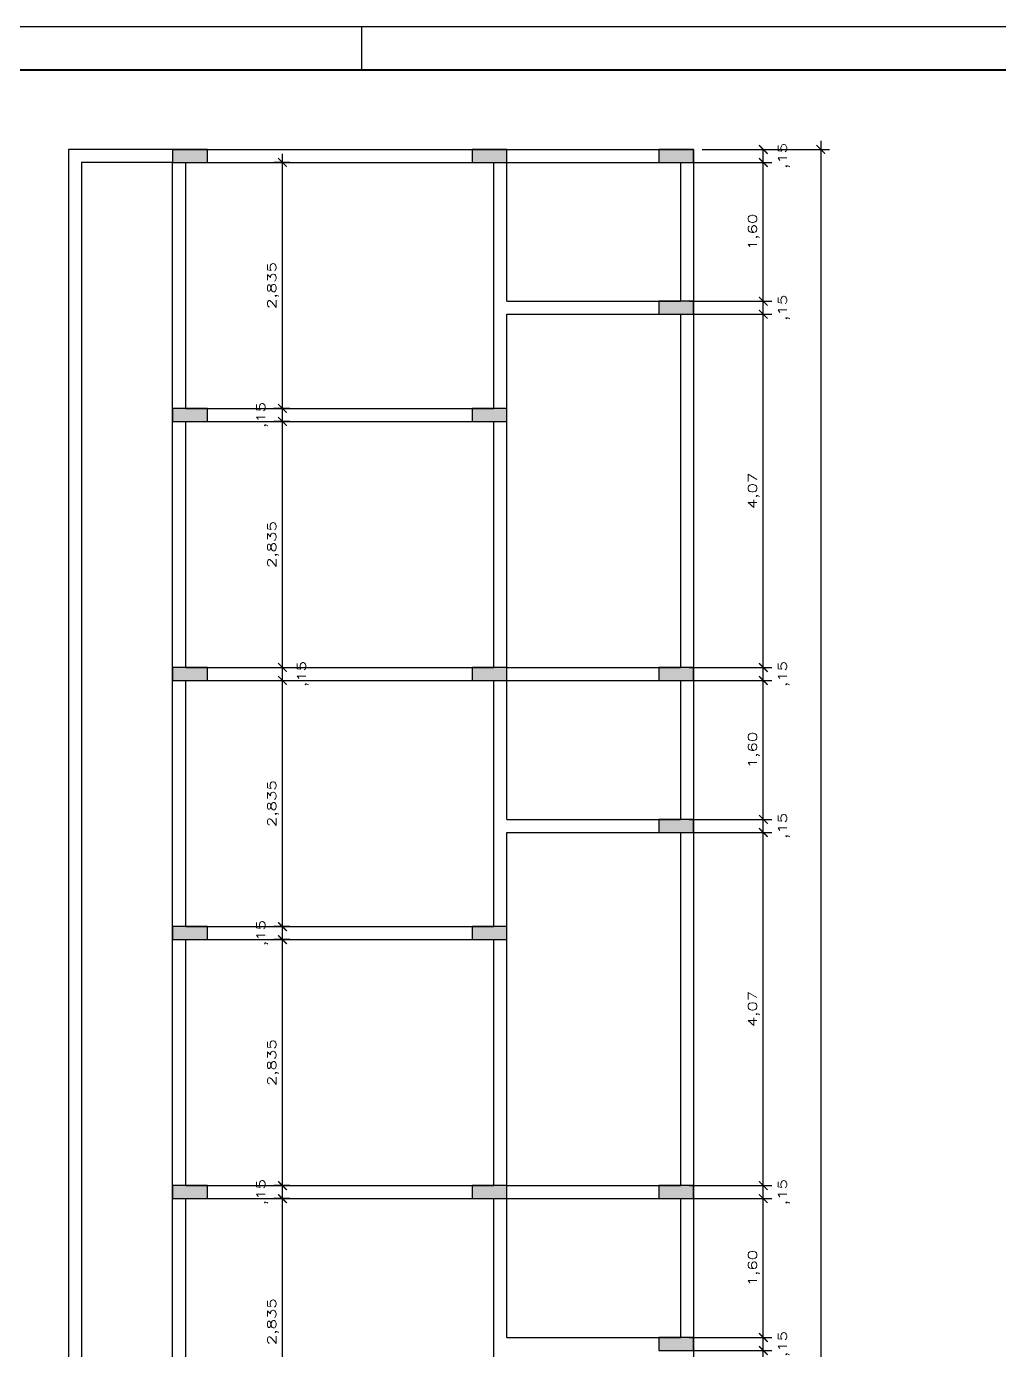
# Model space of a CAD drawing. Extents: x 241 to 398, y 106 to 179.
# Drawn here: x 336.2 to 347.41, y 164.14 to 179.4 of the extents above; entities that cross this region are included whole.
import ezdxf

# ---------------------------------------------------------------- set-up
doc = ezdxf.new("R2010")
doc.units = 0
doc.layers.get('0').update_dxf_attribs({"linetype": 'CONTINUOUS'})
doc.layers.get('DEFPOINTS').update_dxf_attribs({"linetype": 'CONTINUOUS'})
for name, color, linetype in [('ALVCORTE', 5, 'CONTINUOUS'), ('ALVVISTA', 8, 'CONTINUOUS'), ('COTAS', 7, 'CONTINUOUS')]:
    doc.layers.add(name, color=color, linetype=linetype)
doc.styles.add('REGUA60', font='romans.shx', dxfattribs={"width": 1.4})
doc.styles.get("Standard").update_dxf_attribs({"font": 'ISOCP'})
doc.dimstyles.new('ISO-25', dxfattribs={"dimtxt": 2.5, "dimasz": 2.5, "dimexe": 1.25, "dimexo": 0.625, "dimtad": 1, "dimdec": 4, "dimdsep": 46, "dimlunit": 6, "dimtxsty": 'Standard', "dimcen": 2.5, "dimadec": 0, "dimazin": 0, "dimtfac": 1, "dimtdec": 4, "dimtmove": 0, "dimatfit": 3, "dimfxl": 0, "dimtolj": 1, "dimtzin": 0, "dimarcsym": 0})

# ---------------------------------------------------------------- blocks, each defined once
blk = doc.blocks.new('_ARCHTICK')
at = {"color": 0, "linetype": 'ByBlock', "const_width": 0.15}
blk.add_lwpolyline([(-0.5, -0.5), (0.5, 0.5)], dxfattribs=at)
blk = doc.blocks.new('*D195')
at = {"color": 1, "linetype": 'ByBlock', "transparency": 16777216}
for p, q in [((267.029, 175.238), (267.029, 145.038)), ((265.663, 175.138), (267.129, 175.138)), ((265.663, 145.138), (267.129, 145.138))]:
    blk.add_line(p, q, dxfattribs=at)
at = {"layer": 'DEFPOINTS', "color": 0, "linetype": 'ByBlock', "transparency": 16777216}
for p in [(265.563, 175.138, -3.35), (265.563, 145.138, -3.35), (267.029, 145.138)]:
    blk.add_point(p, dxfattribs=at)
at = {"color": 1, "linetype": 'ByBlock', "transparency": 16777216, "xscale": 0.1, "yscale": 0.1, "zscale": 0.1}
for p, rotation in [((267.029, 175.138), 90), ((267.029, 145.138), 270)]:
    blk.add_blockref('_ARCHTICK', p, dxfattribs=dict(at, rotation=rotation))
at = {"color": 7, "linetype": 'ByBlock', "transparency": 16777216, "insert": (266.919, 160.138), "char_height": 0.1, "attachment_point": 5, "rotation": 90, "style": 'REGUA60'}
blk.add_mtext('\\A1;30,00', dxfattribs=at)
blk = doc.blocks.new('*D234')
at = {"color": 1, "linetype": 'ByBlock', "transparency": 16777216}
for p, q in [((265.513, 161.298), (266.467, 161.298)), ((266.367, 157.128), (266.367, 161.398))]:
    blk.add_line(p, q, dxfattribs=at)
at = {"layer": 'DEFPOINTS', "color": 0, "linetype": 'ByBlock', "transparency": 16777216}
for p in [(265.413, 161.298, -3.35), (266.367, 161.298), (265.413, 157.228, -3.35)]:
    blk.add_point(p, dxfattribs=at)
at = {"color": 1, "linetype": 'ByBlock', "transparency": 16777216, "xscale": 0.1, "yscale": 0.1, "zscale": 0.1}
for p, rotation in [((266.367, 161.298), 90), ((266.367, 157.228), 270)]:
    blk.add_blockref('_ARCHTICK', p, dxfattribs=dict(at, rotation=rotation))
at = {"color": 7, "linetype": 'ByBlock', "transparency": 16777216, "insert": (266.258, 159.263), "char_height": 0.1, "attachment_point": 5, "rotation": 90, "style": 'REGUA60'}
blk.add_mtext('\\A1;4,07', dxfattribs=at)
blk = doc.blocks.new('*D233')
at = {"color": 1, "linetype": 'ByBlock', "transparency": 16777216}
for p, q in [((265.513, 161.448), (266.467, 161.448)), ((266.367, 161.198), (266.367, 161.448))]:
    blk.add_line(p, q, dxfattribs=at)
at = {"layer": 'DEFPOINTS', "color": 0, "linetype": 'ByBlock', "transparency": 16777216}
for p in [(265.413, 161.448, -3.35), (266.367, 161.448), (265.413, 161.298, -3.35)]:
    blk.add_point(p, dxfattribs=at)
at = {"color": 1, "linetype": 'ByBlock', "transparency": 16777216, "xscale": 0.1, "yscale": 0.1, "zscale": 0.1}
for p, rotation in [((266.367, 161.448), 90), ((266.367, 161.298), 270)]:
    blk.add_blockref('_ARCHTICK', p, dxfattribs=dict(at, rotation=rotation))
at = {"color": 7, "linetype": 'ByBlock', "transparency": 16777216, "insert": (266.602, 161.373), "char_height": 0.1, "attachment_point": 5, "rotation": 90, "style": 'REGUA60'}
blk.add_mtext('\\A1;,15', dxfattribs=at)
blk = doc.blocks.new('*D232')
at = {"color": 1, "linetype": 'ByBlock', "transparency": 16777216}
for p, q in [((266.367, 161.348), (266.367, 163.148)), ((265.513, 163.048), (266.467, 163.048))]:
    blk.add_line(p, q, dxfattribs=at)
at = {"layer": 'DEFPOINTS', "color": 0, "linetype": 'ByBlock', "transparency": 16777216}
for p in [(265.413, 163.048, -3.35), (266.367, 163.048), (265.413, 161.448, -3.35)]:
    blk.add_point(p, dxfattribs=at)
at = {"color": 1, "linetype": 'ByBlock', "transparency": 16777216, "xscale": 0.1, "yscale": 0.1, "zscale": 0.1}
for p, rotation in [((266.367, 163.048), 90), ((266.367, 161.448), 270)]:
    blk.add_blockref('_ARCHTICK', p, dxfattribs=dict(at, rotation=rotation))
at = {"color": 7, "linetype": 'ByBlock', "transparency": 16777216, "insert": (266.258, 162.248), "char_height": 0.1, "attachment_point": 5, "rotation": 90, "style": 'REGUA60'}
blk.add_mtext('\\A1;1,60', dxfattribs=at)
blk = doc.blocks.new('*D231')
at = {"color": 1, "linetype": 'ByBlock', "transparency": 16777216}
for p, q in [((265.513, 163.198), (266.467, 163.198)), ((266.367, 162.948), (266.367, 163.198))]:
    blk.add_line(p, q, dxfattribs=at)
at = {"layer": 'DEFPOINTS', "color": 0, "linetype": 'ByBlock', "transparency": 16777216}
for p in [(265.413, 163.198, -3.35), (266.367, 163.198), (265.413, 163.048, -3.35)]:
    blk.add_point(p, dxfattribs=at)
at = {"color": 1, "linetype": 'ByBlock', "transparency": 16777216, "xscale": 0.1, "yscale": 0.1, "zscale": 0.1}
for p, rotation in [((266.367, 163.198), 90), ((266.367, 163.048), 270)]:
    blk.add_blockref('_ARCHTICK', p, dxfattribs=dict(at, rotation=rotation))
at = {"color": 7, "linetype": 'ByBlock', "transparency": 16777216, "insert": (266.602, 163.123), "char_height": 0.1, "attachment_point": 5, "rotation": 90, "style": 'REGUA60'}
blk.add_mtext('\\A1;,15', dxfattribs=at)
blk = doc.blocks.new('*D230')
at = {"color": 1, "linetype": 'ByBlock', "transparency": 16777216}
for p, q in [((266.367, 163.098), (266.367, 167.368)), ((265.513, 167.268), (266.467, 167.268))]:
    blk.add_line(p, q, dxfattribs=at)
at = {"layer": 'DEFPOINTS', "color": 0, "linetype": 'ByBlock', "transparency": 16777216}
for p in [(265.413, 167.268, -3.35), (266.367, 167.268), (265.413, 163.198, -3.35)]:
    blk.add_point(p, dxfattribs=at)
at = {"color": 1, "linetype": 'ByBlock', "transparency": 16777216, "xscale": 0.1, "yscale": 0.1, "zscale": 0.1}
for p, rotation in [((266.367, 167.268), 90), ((266.367, 163.198), 270)]:
    blk.add_blockref('_ARCHTICK', p, dxfattribs=dict(at, rotation=rotation))
at = {"color": 7, "linetype": 'ByBlock', "transparency": 16777216, "insert": (266.258, 165.233), "char_height": 0.1, "attachment_point": 5, "rotation": 90, "style": 'REGUA60'}
blk.add_mtext('\\A1;4,07', dxfattribs=at)
blk = doc.blocks.new('*D229')
at = {"color": 1, "linetype": 'ByBlock', "transparency": 16777216}
for p, q in [((265.513, 167.418), (266.467, 167.418)), ((266.367, 167.168), (266.367, 167.418))]:
    blk.add_line(p, q, dxfattribs=at)
at = {"layer": 'DEFPOINTS', "color": 0, "linetype": 'ByBlock', "transparency": 16777216}
for p in [(265.413, 167.418, -3.35), (266.367, 167.418), (265.413, 167.268, -3.35)]:
    blk.add_point(p, dxfattribs=at)
at = {"color": 1, "linetype": 'ByBlock', "transparency": 16777216, "xscale": 0.1, "yscale": 0.1, "zscale": 0.1}
for p, rotation in [((266.367, 167.418), 90), ((266.367, 167.268), 270)]:
    blk.add_blockref('_ARCHTICK', p, dxfattribs=dict(at, rotation=rotation))
at = {"color": 7, "linetype": 'ByBlock', "transparency": 16777216, "insert": (266.602, 167.343), "char_height": 0.1, "attachment_point": 5, "rotation": 90, "style": 'REGUA60'}
blk.add_mtext('\\A1;,15', dxfattribs=at)
blk = doc.blocks.new('*D228')
at = {"color": 1, "linetype": 'ByBlock', "transparency": 16777216}
for p, q in [((266.367, 167.318), (266.367, 169.118)), ((265.513, 169.018), (266.467, 169.018))]:
    blk.add_line(p, q, dxfattribs=at)
at = {"layer": 'DEFPOINTS', "color": 0, "linetype": 'ByBlock', "transparency": 16777216}
for p in [(265.413, 169.018, -3.35), (266.367, 169.018), (265.413, 167.418, -3.35)]:
    blk.add_point(p, dxfattribs=at)
at = {"color": 1, "linetype": 'ByBlock', "transparency": 16777216, "xscale": 0.1, "yscale": 0.1, "zscale": 0.1}
for p, rotation in [((266.367, 169.018), 90), ((266.367, 167.418), 270)]:
    blk.add_blockref('_ARCHTICK', p, dxfattribs=dict(at, rotation=rotation))
at = {"color": 7, "linetype": 'ByBlock', "transparency": 16777216, "insert": (266.258, 168.218), "char_height": 0.1, "attachment_point": 5, "rotation": 90, "style": 'REGUA60'}
blk.add_mtext('\\A1;1,60', dxfattribs=at)
blk = doc.blocks.new('*D227')
at = {"color": 1, "linetype": 'ByBlock', "transparency": 16777216}
for p, q in [((265.513, 169.168), (266.467, 169.168)), ((266.367, 168.918), (266.367, 169.168))]:
    blk.add_line(p, q, dxfattribs=at)
at = {"layer": 'DEFPOINTS', "color": 0, "linetype": 'ByBlock', "transparency": 16777216}
for p in [(265.413, 169.168, -3.35), (266.367, 169.168), (265.413, 169.018, -3.35)]:
    blk.add_point(p, dxfattribs=at)
at = {"color": 1, "linetype": 'ByBlock', "transparency": 16777216, "xscale": 0.1, "yscale": 0.1, "zscale": 0.1}
for p, rotation in [((266.367, 169.168), 90), ((266.367, 169.018), 270)]:
    blk.add_blockref('_ARCHTICK', p, dxfattribs=dict(at, rotation=rotation))
at = {"color": 7, "linetype": 'ByBlock', "transparency": 16777216, "insert": (266.602, 169.093), "char_height": 0.1, "attachment_point": 5, "rotation": 90, "style": 'REGUA60'}
blk.add_mtext('\\A1;,15', dxfattribs=at)
blk = doc.blocks.new('*D226')
at = {"color": 1, "linetype": 'ByBlock', "transparency": 16777216}
for p, q in [((266.367, 169.068), (266.367, 173.338)), ((265.513, 173.238), (266.467, 173.238))]:
    blk.add_line(p, q, dxfattribs=at)
at = {"layer": 'DEFPOINTS', "color": 0, "linetype": 'ByBlock', "transparency": 16777216}
for p in [(265.413, 173.238, -3.35), (266.367, 173.238), (265.413, 169.168, -3.35)]:
    blk.add_point(p, dxfattribs=at)
at = {"color": 1, "linetype": 'ByBlock', "transparency": 16777216, "xscale": 0.1, "yscale": 0.1, "zscale": 0.1}
for p, rotation in [((266.367, 173.238), 90), ((266.367, 169.168), 270)]:
    blk.add_blockref('_ARCHTICK', p, dxfattribs=dict(at, rotation=rotation))
at = {"color": 7, "linetype": 'ByBlock', "transparency": 16777216, "insert": (266.258, 171.203), "char_height": 0.1, "attachment_point": 5, "rotation": 90, "style": 'REGUA60'}
blk.add_mtext('\\A1;4,07', dxfattribs=at)
blk = doc.blocks.new('*D225')
at = {"color": 1, "linetype": 'ByBlock', "transparency": 16777216}
for p, q in [((265.513, 173.388), (266.467, 173.388)), ((266.367, 173.138), (266.367, 173.388))]:
    blk.add_line(p, q, dxfattribs=at)
at = {"layer": 'DEFPOINTS', "color": 0, "linetype": 'ByBlock', "transparency": 16777216}
for p in [(265.413, 173.388, -3.35), (266.367, 173.388), (265.413, 173.238, -3.35)]:
    blk.add_point(p, dxfattribs=at)
at = {"color": 1, "linetype": 'ByBlock', "transparency": 16777216, "xscale": 0.1, "yscale": 0.1, "zscale": 0.1}
for p, rotation in [((266.367, 173.388), 90), ((266.367, 173.238), 270)]:
    blk.add_blockref('_ARCHTICK', p, dxfattribs=dict(at, rotation=rotation))
at = {"color": 7, "linetype": 'ByBlock', "transparency": 16777216, "insert": (266.602, 173.313), "char_height": 0.1, "attachment_point": 5, "rotation": 90, "style": 'REGUA60'}
blk.add_mtext('\\A1;,15', dxfattribs=at)
blk = doc.blocks.new('*D224')
at = {"color": 1, "linetype": 'ByBlock', "transparency": 16777216}
for p, q in [((266.367, 173.288), (266.367, 175.088)), ((265.513, 174.988), (266.467, 174.988))]:
    blk.add_line(p, q, dxfattribs=at)
at = {"layer": 'DEFPOINTS', "color": 0, "linetype": 'ByBlock', "transparency": 16777216}
for p in [(265.413, 174.988, -3.35), (266.367, 174.988), (265.413, 173.388, -3.35)]:
    blk.add_point(p, dxfattribs=at)
at = {"color": 1, "linetype": 'ByBlock', "transparency": 16777216, "xscale": 0.1, "yscale": 0.1, "zscale": 0.1}
for p, rotation in [((266.367, 174.988), 90), ((266.367, 173.388), 270)]:
    blk.add_blockref('_ARCHTICK', p, dxfattribs=dict(at, rotation=rotation))
at = {"color": 7, "linetype": 'ByBlock', "transparency": 16777216, "insert": (266.258, 174.188), "char_height": 0.1, "attachment_point": 5, "rotation": 90, "style": 'REGUA60'}
blk.add_mtext('\\A1;1,60', dxfattribs=at)
blk = doc.blocks.new('*D223')
at = {"color": 1, "linetype": 'ByBlock', "transparency": 16777216}
for p, q in [((265.663, 175.138), (266.467, 175.138)), ((266.367, 174.888), (266.367, 175.138))]:
    blk.add_line(p, q, dxfattribs=at)
at = {"layer": 'DEFPOINTS', "color": 0, "linetype": 'ByBlock', "transparency": 16777216}
for p in [(265.563, 175.138, -3.35), (266.367, 175.138), (265.413, 174.988, -3.35)]:
    blk.add_point(p, dxfattribs=at)
at = {"color": 1, "linetype": 'ByBlock', "transparency": 16777216, "xscale": 0.1, "yscale": 0.1, "zscale": 0.1}
for p, rotation in [((266.367, 175.138), 90), ((266.367, 174.988), 270)]:
    blk.add_blockref('_ARCHTICK', p, dxfattribs=dict(at, rotation=rotation))
at = {"color": 7, "linetype": 'ByBlock', "transparency": 16777216, "insert": (266.602, 175.063), "char_height": 0.1, "attachment_point": 5, "rotation": 90, "style": 'REGUA60'}
blk.add_mtext('\\A1;,15', dxfattribs=at)
blk = doc.blocks.new('*D218')
at = {"color": 1, "linetype": 'ByBlock', "transparency": 16777216}
for p, q in [((260.913, 163.198), (260.728, 163.198)), ((260.828, 162.948), (260.828, 163.198))]:
    blk.add_line(p, q, dxfattribs=at)
at = {"layer": 'DEFPOINTS', "color": 0, "linetype": 'ByBlock', "transparency": 16777216}
for p in [(260.828, 163.198), (261.013, 163.198, -3.35), (261.013, 163.048, -3.35)]:
    blk.add_point(p, dxfattribs=at)
at = {"color": 1, "linetype": 'ByBlock', "transparency": 16777216, "xscale": 0.1, "yscale": 0.1, "zscale": 0.1}
for p, rotation in [((260.828, 163.198), 90), ((260.828, 163.048), 270)]:
    blk.add_blockref('_ARCHTICK', p, dxfattribs=dict(at, rotation=rotation))
at = {"color": 7, "linetype": 'ByBlock', "transparency": 16777216, "insert": (260.594, 163.123), "char_height": 0.1, "attachment_point": 5, "rotation": 90, "style": 'REGUA60'}
blk.add_mtext('\\A1;,15', dxfattribs=at)
blk = doc.blocks.new('*D217')
at = {"color": 1, "linetype": 'ByBlock', "transparency": 16777216}
for p, q in [((260.913, 166.183), (260.728, 166.183)), ((260.828, 165.933), (260.828, 166.183))]:
    blk.add_line(p, q, dxfattribs=at)
at = {"layer": 'DEFPOINTS', "color": 0, "linetype": 'ByBlock', "transparency": 16777216}
for p in [(260.828, 166.183), (261.013, 166.183, -3.35), (261.013, 166.033, -3.35)]:
    blk.add_point(p, dxfattribs=at)
at = {"color": 1, "linetype": 'ByBlock', "transparency": 16777216, "xscale": 0.1, "yscale": 0.1, "zscale": 0.1}
for p, rotation in [((260.828, 166.183), 90), ((260.828, 166.033), 270)]:
    blk.add_blockref('_ARCHTICK', p, dxfattribs=dict(at, rotation=rotation))
at = {"color": 7, "linetype": 'ByBlock', "transparency": 16777216, "insert": (260.594, 166.108), "char_height": 0.1, "attachment_point": 5, "rotation": 90, "style": 'REGUA60'}
blk.add_mtext('\\A1;,15', dxfattribs=at)
blk = doc.blocks.new('*D216')
at = {"color": 1, "linetype": 'ByBlock', "transparency": 16777216}
for p, q in [((260.828, 168.918), (260.828, 169.168)), ((260.926, 169.168), (260.928, 169.168))]:
    blk.add_line(p, q, dxfattribs=at)
at = {"layer": 'DEFPOINTS', "color": 0, "linetype": 'ByBlock', "transparency": 16777216}
for p in [(260.826, 169.168, -3.35), (260.828, 169.168), (260.826, 169.018, -3.35)]:
    blk.add_point(p, dxfattribs=at)
at = {"color": 1, "linetype": 'ByBlock', "transparency": 16777216, "xscale": 0.1, "yscale": 0.1, "zscale": 0.1}
for p, rotation in [((260.828, 169.168), 90), ((260.828, 169.018), 270)]:
    blk.add_blockref('_ARCHTICK', p, dxfattribs=dict(at, rotation=rotation))
at = {"color": 7, "linetype": 'ByBlock', "transparency": 16777216, "insert": (261.063, 169.093), "char_height": 0.1, "attachment_point": 5, "rotation": 90, "style": 'REGUA60'}
blk.add_mtext('\\A1;,15', dxfattribs=at)
blk = doc.blocks.new('*D215')
at = {"color": 1, "linetype": 'ByBlock', "transparency": 16777216}
for p, q in [((260.913, 172.153), (260.728, 172.153)), ((260.828, 171.903), (260.828, 172.153))]:
    blk.add_line(p, q, dxfattribs=at)
at = {"layer": 'DEFPOINTS', "color": 0, "linetype": 'ByBlock', "transparency": 16777216}
for p in [(260.828, 172.153), (261.013, 172.153, -3.35), (261.013, 172.003, -3.35)]:
    blk.add_point(p, dxfattribs=at)
at = {"color": 1, "linetype": 'ByBlock', "transparency": 16777216, "xscale": 0.1, "yscale": 0.1, "zscale": 0.1}
for p, rotation in [((260.828, 172.153), 90), ((260.828, 172.003), 270)]:
    blk.add_blockref('_ARCHTICK', p, dxfattribs=dict(at, rotation=rotation))
at = {"color": 7, "linetype": 'ByBlock', "transparency": 16777216, "insert": (260.594, 172.078), "char_height": 0.1, "attachment_point": 5, "rotation": 90, "style": 'REGUA60'}
blk.add_mtext('\\A1;,15', dxfattribs=at)
blk = doc.blocks.new('*D211')
at = {"color": 1, "linetype": 'ByBlock', "transparency": 16777216}
for p, q in [((260.828, 160.113), (260.828, 163.148)), ((260.913, 163.048), (260.728, 163.048)), ((260.913, 160.213), (260.728, 160.213))]:
    blk.add_line(p, q, dxfattribs=at)
at = {"layer": 'DEFPOINTS', "color": 0, "linetype": 'ByBlock', "transparency": 16777216}
for p in [(260.828, 163.048), (261.013, 163.048, -3.35), (261.013, 160.213, -3.35)]:
    blk.add_point(p, dxfattribs=at)
at = {"color": 1, "linetype": 'ByBlock', "transparency": 16777216, "xscale": 0.1, "yscale": 0.1, "zscale": 0.1}
for p, rotation in [((260.828, 163.048), 90), ((260.828, 160.213), 270)]:
    blk.add_blockref('_ARCHTICK', p, dxfattribs=dict(at, rotation=rotation))
at = {"color": 7, "linetype": 'ByBlock', "transparency": 16777216, "insert": (260.719, 161.63), "char_height": 0.1, "attachment_point": 5, "rotation": 90, "style": 'REGUA60'}
blk.add_mtext('\\A1;2,835', dxfattribs=at)
blk = doc.blocks.new('*D210')
at = {"color": 1, "linetype": 'ByBlock', "transparency": 16777216}
for p, q in [((260.913, 166.033), (260.728, 166.033)), ((260.828, 163.098), (260.828, 166.133)), ((260.913, 163.198), (260.728, 163.198))]:
    blk.add_line(p, q, dxfattribs=at)
at = {"layer": 'DEFPOINTS', "color": 0, "linetype": 'ByBlock', "transparency": 16777216}
for p in [(260.828, 166.033), (261.013, 166.033, -3.35), (261.013, 163.198, -3.35)]:
    blk.add_point(p, dxfattribs=at)
at = {"color": 1, "linetype": 'ByBlock', "transparency": 16777216, "xscale": 0.1, "yscale": 0.1, "zscale": 0.1}
for p, rotation in [((260.828, 166.033), 90), ((260.828, 163.198), 270)]:
    blk.add_blockref('_ARCHTICK', p, dxfattribs=dict(at, rotation=rotation))
at = {"color": 7, "linetype": 'ByBlock', "transparency": 16777216, "insert": (260.719, 164.615), "char_height": 0.1, "attachment_point": 5, "rotation": 90, "style": 'REGUA60'}
blk.add_mtext('\\A1;2,835', dxfattribs=at)
blk = doc.blocks.new('*D209')
at = {"color": 1, "linetype": 'ByBlock', "transparency": 16777216}
for p, q in [((260.828, 166.083), (260.828, 169.118)), ((260.926, 169.018), (260.928, 169.018)), ((260.913, 166.183), (260.728, 166.183))]:
    blk.add_line(p, q, dxfattribs=at)
at = {"layer": 'DEFPOINTS', "color": 0, "linetype": 'ByBlock', "transparency": 16777216}
for p in [(260.826, 169.018, -3.35), (260.828, 169.018), (261.013, 166.183, -3.35)]:
    blk.add_point(p, dxfattribs=at)
at = {"color": 1, "linetype": 'ByBlock', "transparency": 16777216, "xscale": 0.1, "yscale": 0.1, "zscale": 0.1}
for p, rotation in [((260.828, 169.018), 90), ((260.828, 166.183), 270)]:
    blk.add_blockref('_ARCHTICK', p, dxfattribs=dict(at, rotation=rotation))
at = {"color": 7, "linetype": 'ByBlock', "transparency": 16777216, "insert": (260.719, 167.6), "char_height": 0.1, "attachment_point": 5, "rotation": 90, "style": 'REGUA60'}
blk.add_mtext('\\A1;2,835', dxfattribs=at)
blk = doc.blocks.new('*D208')
at = {"color": 1, "linetype": 'ByBlock', "transparency": 16777216}
for p, q in [((260.828, 169.068), (260.828, 172.103)), ((260.913, 172.003), (260.728, 172.003)), ((260.926, 169.168), (260.928, 169.168))]:
    blk.add_line(p, q, dxfattribs=at)
at = {"layer": 'DEFPOINTS', "color": 0, "linetype": 'ByBlock', "transparency": 16777216}
for p in [(260.828, 172.003), (261.013, 172.003, -3.35), (260.826, 169.168, -3.35)]:
    blk.add_point(p, dxfattribs=at)
at = {"color": 1, "linetype": 'ByBlock', "transparency": 16777216, "xscale": 0.1, "yscale": 0.1, "zscale": 0.1}
for p, rotation in [((260.828, 172.003), 90), ((260.828, 169.168), 270)]:
    blk.add_blockref('_ARCHTICK', p, dxfattribs=dict(at, rotation=rotation))
at = {"color": 7, "linetype": 'ByBlock', "transparency": 16777216, "insert": (260.719, 170.585), "char_height": 0.1, "attachment_point": 5, "rotation": 90, "style": 'REGUA60'}
blk.add_mtext('\\A1;2,835', dxfattribs=at)
blk = doc.blocks.new('*D207')
at = {"color": 1, "linetype": 'ByBlock', "transparency": 16777216}
for p, q in [((260.828, 172.053), (260.828, 175.088)), ((260.913, 174.988), (260.728, 174.988)), ((260.913, 172.153), (260.728, 172.153))]:
    blk.add_line(p, q, dxfattribs=at)
at = {"layer": 'DEFPOINTS', "color": 0, "linetype": 'ByBlock', "transparency": 16777216}
for p in [(260.828, 174.988), (261.013, 174.988, -3.35), (261.013, 172.153, -3.35)]:
    blk.add_point(p, dxfattribs=at)
at = {"color": 1, "linetype": 'ByBlock', "transparency": 16777216, "xscale": 0.1, "yscale": 0.1, "zscale": 0.1}
for p, rotation in [((260.828, 174.988), 90), ((260.828, 172.153), 270)]:
    blk.add_blockref('_ARCHTICK', p, dxfattribs=dict(at, rotation=rotation))
at = {"color": 7, "linetype": 'ByBlock', "transparency": 16777216, "insert": (260.719, 173.57), "char_height": 0.1, "attachment_point": 5, "rotation": 90, "style": 'REGUA60'}
blk.add_mtext('\\A1;2,835', dxfattribs=at)

msp = doc.modelspace()

# ---------------------------------------------------------------- hatches: boundary and pattern name
at = {"layer": 'ALVCORTE'}
for points in [[(338.2822, 177.8306), (338.2822, 177.9806), (337.8822, 177.9806), (337.8822, 177.8306)], [(341.7322, 177.8306), (341.7322, 177.9806), (341.3322, 177.9806), (341.3322, 177.8306)], [(343.8822, 177.8306), (343.8822, 177.9806), (343.4822, 177.9806), (343.4822, 177.8306)], [(343.8822, 176.0806), (343.8822, 176.2306), (343.4822, 176.2306), (343.4822, 176.0806)], [(338.2822, 174.8456), (338.2822, 174.9956), (337.8822, 174.9956), (337.8822, 174.8456)], [(341.7322, 174.8456), (341.7322, 174.9956), (341.3322, 174.9956), (341.3322, 174.8456)], [(338.2822, 171.8606), (338.2822, 172.0106), (337.8822, 172.0106), (337.8822, 171.8606)], [(341.7322, 171.8606), (341.7322, 172.0106), (341.3322, 172.0106), (341.3322, 171.8606)], [(343.8822, 171.8606), (343.8822, 172.0106), (343.4822, 172.0106), (343.4822, 171.8606)], [(343.8822, 170.1106), (343.8822, 170.2606), (343.4822, 170.2606), (343.4822, 170.1106)], [(338.2822, 168.8756), (338.2822, 169.0256), (337.8822, 169.0256), (337.8822, 168.8756)], [(341.7322, 168.8756), (341.7322, 169.0256), (341.3322, 169.0256), (341.3322, 168.8756)], [(338.2822, 165.8906), (338.2822, 166.0406), (337.8822, 166.0406), (337.8822, 165.8906)], [(341.7322, 165.8906), (341.7322, 166.0406), (341.3322, 166.0406), (341.3322, 165.8906)], [(343.8822, 165.8906), (343.8822, 166.0406), (343.4822, 166.0406), (343.4822, 165.8906)], [(343.8822, 164.1406), (343.8822, 164.2906), (343.4822, 164.2906), (343.4822, 164.1406)]]:
    msp.add_hatch(color=256, dxfattribs=at).paths.add_polyline_path(points)

# ---------------------------------------------------------------- linework, layer by layer
for p, q in [((321.0025, 179.3971), (358.6156, 179.3971)), ((340.0591, 179.3971), (340.0591, 178.8971))]:
    msp.add_line(p, q)
at = {"const_width": 0.0236}
msp.add_lwpolyline([(321.5025, 178.8971), (358.1156, 178.8971), (358.1156, 145.1871), (321.5025, 145.1871)], close=True, dxfattribs=at)
at = {"layer": 'ALVCORTE', "elevation": -3.35}
for points in [[(338.2822, 177.8306), (338.2822, 177.9806), (337.8822, 177.9806), (337.8822, 177.8306)], [(341.7322, 177.8306), (341.7322, 177.9806), (341.3322, 177.9806), (341.3322, 177.8306)], [(343.8822, 177.8306), (343.8822, 177.9806), (343.4822, 177.9806), (343.4822, 177.8306)], [(343.8822, 176.0806), (343.8822, 176.2306), (343.4822, 176.2306), (343.4822, 176.0806)], [(338.2822, 174.8456), (338.2822, 174.9956), (337.8822, 174.9956), (337.8822, 174.8456)], [(341.7322, 174.8456), (341.7322, 174.9956), (341.3322, 174.9956), (341.3322, 174.8456)], [(338.2822, 171.8606), (338.2822, 172.0106), (337.8822, 172.0106), (337.8822, 171.8606)], [(341.7322, 171.8606), (341.7322, 172.0106), (341.3322, 172.0106), (341.3322, 171.8606)], [(343.8822, 171.8606), (343.8822, 172.0106), (343.4822, 172.0106), (343.4822, 171.8606)], [(343.8822, 170.1106), (343.8822, 170.2606), (343.4822, 170.2606), (343.4822, 170.1106)], [(338.2822, 168.8756), (338.2822, 169.0256), (337.8822, 169.0256), (337.8822, 168.8756)], [(341.7322, 168.8756), (341.7322, 169.0256), (341.3322, 169.0256), (341.3322, 168.8756)], [(338.2822, 165.8906), (338.2822, 166.0406), (337.8822, 166.0406), (337.8822, 165.8906)], [(341.7322, 165.8906), (341.7322, 166.0406), (341.3322, 166.0406), (341.3322, 165.8906)], [(343.8822, 165.8906), (343.8822, 166.0406), (343.4822, 166.0406), (343.4822, 165.8906)], [(343.8822, 164.1406), (343.8822, 164.2906), (343.4822, 164.2906), (343.4822, 164.1406)]]:
    msp.add_lwpolyline(points, close=True, dxfattribs=at)
at = {"layer": 'ALVVISTA'}
for p, q in [((336.6822, 177.9806, -3.35), (336.6822, 147.9806, -3.35)), ((337.9572, 177.9806, -3.35), (336.6822, 177.9806, -3.35)), ((337.8822, 177.9806, -3.35), (341.6572, 177.9806, -3.35)), ((341.6572, 177.9806, -3.35), (343.8822, 177.9806, -3.35)), ((343.8822, 177.9806, -3.35), (343.8822, 147.9806, -3.35)), ((337.8822, 177.8306, -3.35), (336.8322, 177.8306, -3.35)), ((336.8322, 177.8306, -3.35), (336.8322, 148.1306, -3.35)), ((337.8822, 148.1306, -3.35), (337.8822, 177.8306, -3.35)), ((338.0322, 177.8306, -3.35), (341.5822, 177.8306, -3.35)), ((338.0322, 174.9956, -3.35), (338.0322, 177.8306, -3.35)), ((341.5822, 176.1556, -3.35), (341.5822, 177.8306, -3.35)), ((341.7322, 177.8306, -3.35), (343.7322, 177.8306, -3.35)), ((341.7322, 176.2306, -3.35), (341.7322, 177.8306, -3.35)), ((343.7322, 177.8306, -3.35), (343.7322, 176.2306, -3.35)), ((341.7322, 176.2306, -3.35), (343.7322, 176.2306, -3.35)), ((341.5822, 174.9956, -3.35), (341.5822, 176.1556, -3.35)), ((341.7322, 176.0806, -3.35), (343.7322, 176.0806, -3.35)), ((341.7322, 174.9206, -3.35), (341.7322, 176.0806, -3.35)), ((343.7322, 176.0806, -3.35), (343.7322, 172.0106, -3.35)), ((338.0322, 174.9956, -3.35), (341.5822, 174.9956, -3.35)), ((338.0322, 172.0106, -3.35), (338.0322, 174.8456, -3.35)), ((338.0322, 174.8456, -3.35), (341.5822, 174.8456, -3.35)), ((341.5822, 172.0106, -3.35), (341.5822, 174.8456, -3.35)), ((341.7322, 172.0106, -3.35), (341.7322, 174.9206, -3.35)), ((338.0322, 172.0106, -3.35), (341.5822, 172.0106, -3.35)), ((341.7322, 172.0106, -3.35), (343.7322, 172.0106, -3.35)), ((338.0322, 171.8606, -3.35), (341.5822, 171.8606, -3.35)), ((338.0322, 169.0256, -3.35), (338.0322, 171.8606, -3.35)), ((341.5822, 170.1856, -3.35), (341.5822, 171.8606, -3.35)), ((341.7322, 171.8606, -3.35), (343.7322, 171.8606, -3.35)), ((341.7322, 170.2606, -3.35), (341.7322, 171.8606, -3.35)), ((343.7322, 171.8606, -3.35), (343.7322, 170.2606, -3.35)), ((341.5822, 169.0256, -3.35), (341.5822, 170.1856, -3.35)), ((341.7322, 170.2606, -3.35), (343.7322, 170.2606, -3.35)), ((341.7322, 170.1106, -3.35), (343.7322, 170.1106, -3.35)), ((341.7322, 168.9506, -3.35), (341.7322, 170.1106, -3.35)), ((343.7322, 170.1106, -3.35), (343.7322, 166.0406, -3.35)), ((338.0322, 169.0256, -3.35), (341.5822, 169.0256, -3.35)), ((341.7322, 166.0406, -3.35), (341.7322, 168.9506, -3.35)), ((338.0322, 166.0406, -3.35), (338.0322, 168.8756, -3.35)), ((338.0322, 168.8756, -3.35), (341.5822, 168.8756, -3.35)), ((341.5822, 166.0406, -3.35), (341.5822, 168.8756, -3.35)), ((338.0322, 166.0406, -3.35), (341.5822, 166.0406, -3.35)), ((341.7322, 166.0406, -3.35), (343.7322, 166.0406, -3.35)), ((338.0322, 165.8906, -3.35), (341.5822, 165.8906, -3.35)), ((338.0322, 163.0556, -3.35), (338.0322, 165.8906, -3.35)), ((341.5822, 164.2156, -3.35), (341.5822, 165.8906, -3.35)), ((341.7322, 165.8906, -3.35), (343.7322, 165.8906, -3.35)), ((341.7322, 164.2906, -3.35), (341.7322, 165.8906, -3.35)), ((343.7322, 165.8906, -3.35), (343.7322, 164.2906, -3.35)), ((341.5822, 163.0556, -3.35), (341.5822, 164.2156, -3.35)), ((341.7322, 164.2906, -3.35), (343.7322, 164.2906, -3.35))]:
    msp.add_line(p, q, dxfattribs=at)

# ---------------------------------------------------------------- dimensions: what is measured, and where the dimension line sits
at = {"layer": 'COTAS'}
for base, p1, p2, override, picture, middle in [((345.348, 147.9806), (343.8822, 177.9806, -3.35), (343.8822, 147.9806, -3.35), {"dimtxt": 0.1, "dimasz": 0.1, "dimexe": 0.1, "dimexo": 0.1, "dimgap": 0.05, "dimdec": 2, "dimzin": 4, "dimtxsty": 'REGUA60', "dimblk1": 'ARCHTICK', "dimblk2": 'ARCHTICK', "dimsah": 1, "dimcen": 0.1, "dimdle": 0.1, "dimclrd": 1, "dimclre": 1, "dimclrt": 7, "dimtofl": 0, "dimtmove": 2}, '*D195', (345.2384, 162.9806)), ((339.1477, 177.8306), (339.3322, 174.9956, -3.35), (339.3322, 177.8306, -3.35), {"dimtxt": 0.1, "dimasz": 0.1, "dimexe": 0.1, "dimexo": 0.1, "dimgap": 0.05, "dimdec": 3, "dimzin": 4, "dimtxsty": 'REGUA60', "dimblk1": 'ARCHTICK', "dimblk2": 'ARCHTICK', "dimsah": 1, "dimcen": 0.1, "dimdle": 0.1, "dimclrd": 1, "dimclre": 1, "dimclrt": 7, "dimtofl": 0, "dimtmove": 2}, '*D207', (339.0382, 176.4131)), ((344.6866, 177.9806), (343.7322, 177.8306, -3.35), (343.8822, 177.9806, -3.35), {"dimtxt": 0.1, "dimasz": 0.1, "dimexe": 0.1, "dimexo": 0.1, "dimgap": 0.05, "dimdec": 2, "dimzin": 4, "dimtxsty": 'REGUA60', "dimblk1": 'ARCHTICK', "dimblk2": 'ARCHTICK', "dimsah": 1, "dimcen": 0.1, "dimdle": 0.1, "dimse1": 1, "dimclrd": 1, "dimclre": 1, "dimclrt": 7, "dimtofl": 0, "dimtmove": 2}, '*D223', (344.9211, 177.9056)), ((344.6866, 177.8306), (343.7322, 176.2306, -3.35), (343.7322, 177.8306, -3.35), {"dimtxt": 0.1, "dimasz": 0.1, "dimexe": 0.1, "dimexo": 0.1, "dimgap": 0.05, "dimdec": 2, "dimzin": 4, "dimtxsty": 'REGUA60', "dimblk1": 'ARCHTICK', "dimblk2": 'ARCHTICK', "dimsah": 1, "dimcen": 0.1, "dimdle": 0.1, "dimse1": 1, "dimclrd": 1, "dimclre": 1, "dimclrt": 7, "dimtofl": 0, "dimtmove": 2}, '*D224', (344.5771, 177.0306)), ((344.6866, 176.2306), (343.7322, 176.0806, -3.35), (343.7322, 176.2306, -3.35), {"dimtxt": 0.1, "dimasz": 0.1, "dimexe": 0.1, "dimexo": 0.1, "dimgap": 0.05, "dimdec": 2, "dimzin": 4, "dimtxsty": 'REGUA60', "dimblk1": 'ARCHTICK', "dimblk2": 'ARCHTICK', "dimsah": 1, "dimcen": 0.1, "dimdle": 0.1, "dimse1": 1, "dimclrd": 1, "dimclre": 1, "dimclrt": 7, "dimtofl": 0, "dimtmove": 2}, '*D225', (344.9211, 176.1556)), ((344.6866, 176.0806), (343.7322, 172.0106, -3.35), (343.7322, 176.0806, -3.35), {"dimtxt": 0.1, "dimasz": 0.1, "dimexe": 0.1, "dimexo": 0.1, "dimgap": 0.05, "dimdec": 2, "dimzin": 4, "dimtxsty": 'REGUA60', "dimblk1": 'ARCHTICK', "dimblk2": 'ARCHTICK', "dimsah": 1, "dimcen": 0.1, "dimdle": 0.1, "dimse1": 1, "dimclrd": 1, "dimclre": 1, "dimclrt": 7, "dimtofl": 0, "dimtmove": 2}, '*D226', (344.5771, 174.0456)), ((339.1477, 174.9956), (339.3322, 174.8456, -3.35), (339.3322, 174.9956, -3.35), {"dimtxt": 0.1, "dimasz": 0.1, "dimexe": 0.1, "dimexo": 0.1, "dimgap": 0.05, "dimdec": 2, "dimzin": 4, "dimtxsty": 'REGUA60', "dimblk1": 'ARCHTICK', "dimblk2": 'ARCHTICK', "dimsah": 1, "dimcen": 0.1, "dimdle": 0.1, "dimse1": 1, "dimclrd": 1, "dimclre": 1, "dimclrt": 7, "dimtofl": 0, "dimtmove": 2}, '*D215', (338.9132, 174.9206)), ((339.1477, 174.8456), (339.1455, 172.0106, -3.35), (339.3322, 174.8456, -3.35), {"dimtxt": 0.1, "dimasz": 0.1, "dimexe": 0.1, "dimexo": 0.1, "dimgap": 0.05, "dimdec": 3, "dimzin": 4, "dimtxsty": 'REGUA60', "dimblk1": 'ARCHTICK', "dimblk2": 'ARCHTICK', "dimsah": 1, "dimcen": 0.1, "dimdle": 0.1, "dimclrd": 1, "dimclre": 1, "dimclrt": 7, "dimtofl": 0, "dimtmove": 2}, '*D208', (339.0382, 173.4281)), ((339.1477, 171.8606), (339.3322, 169.0256, -3.35), (339.1455, 171.8606, -3.35), {"dimtxt": 0.1, "dimasz": 0.1, "dimexe": 0.1, "dimexo": 0.1, "dimgap": 0.05, "dimdec": 3, "dimzin": 4, "dimtxsty": 'REGUA60', "dimblk1": 'ARCHTICK', "dimblk2": 'ARCHTICK', "dimsah": 1, "dimcen": 0.1, "dimdle": 0.1, "dimclrd": 1, "dimclre": 1, "dimclrt": 7, "dimtofl": 0, "dimtmove": 2}, '*D209', (339.0382, 170.4431)), ((339.1477, 172.0106), (339.1455, 171.8606, -3.35), (339.1455, 172.0106, -3.35), {"dimtxt": 0.1, "dimasz": 0.1, "dimexe": 0.1, "dimexo": 0.1, "dimgap": 0.05, "dimdec": 2, "dimzin": 4, "dimtxsty": 'REGUA60', "dimblk1": 'ARCHTICK', "dimblk2": 'ARCHTICK', "dimsah": 1, "dimcen": 0.1, "dimdle": 0.1, "dimse1": 1, "dimclrd": 1, "dimclre": 1, "dimclrt": 7, "dimtofl": 0, "dimtmove": 2}, '*D216', (339.3822, 171.9356)), ((344.6866, 172.0106), (343.7322, 171.8606, -3.35), (343.7322, 172.0106, -3.35), {"dimtxt": 0.1, "dimasz": 0.1, "dimexe": 0.1, "dimexo": 0.1, "dimgap": 0.05, "dimdec": 2, "dimzin": 4, "dimtxsty": 'REGUA60', "dimblk1": 'ARCHTICK', "dimblk2": 'ARCHTICK', "dimsah": 1, "dimcen": 0.1, "dimdle": 0.1, "dimse1": 1, "dimclrd": 1, "dimclre": 1, "dimclrt": 7, "dimtofl": 0, "dimtmove": 2}, '*D227', (344.9211, 171.9356)), ((344.6866, 171.8606), (343.7322, 170.2606, -3.35), (343.7322, 171.8606, -3.35), {"dimtxt": 0.1, "dimasz": 0.1, "dimexe": 0.1, "dimexo": 0.1, "dimgap": 0.05, "dimdec": 2, "dimzin": 4, "dimtxsty": 'REGUA60', "dimblk1": 'ARCHTICK', "dimblk2": 'ARCHTICK', "dimsah": 1, "dimcen": 0.1, "dimdle": 0.1, "dimse1": 1, "dimclrd": 1, "dimclre": 1, "dimclrt": 7, "dimtofl": 0, "dimtmove": 2}, '*D228', (344.5771, 171.0606)), ((344.6866, 170.2606), (343.7322, 170.1106, -3.35), (343.7322, 170.2606, -3.35), {"dimtxt": 0.1, "dimasz": 0.1, "dimexe": 0.1, "dimexo": 0.1, "dimgap": 0.05, "dimdec": 2, "dimzin": 4, "dimtxsty": 'REGUA60', "dimblk1": 'ARCHTICK', "dimblk2": 'ARCHTICK', "dimsah": 1, "dimcen": 0.1, "dimdle": 0.1, "dimse1": 1, "dimclrd": 1, "dimclre": 1, "dimclrt": 7, "dimtofl": 0, "dimtmove": 2}, '*D229', (344.9211, 170.1856)), ((344.6866, 170.1106), (343.7322, 166.0406, -3.35), (343.7322, 170.1106, -3.35), {"dimtxt": 0.1, "dimasz": 0.1, "dimexe": 0.1, "dimexo": 0.1, "dimgap": 0.05, "dimdec": 2, "dimzin": 4, "dimtxsty": 'REGUA60', "dimblk1": 'ARCHTICK', "dimblk2": 'ARCHTICK', "dimsah": 1, "dimcen": 0.1, "dimdle": 0.1, "dimse1": 1, "dimclrd": 1, "dimclre": 1, "dimclrt": 7, "dimtofl": 0, "dimtmove": 2}, '*D230', (344.5771, 168.0756)), ((339.1477, 169.0256), (339.3322, 168.8756, -3.35), (339.3322, 169.0256, -3.35), {"dimtxt": 0.1, "dimasz": 0.1, "dimexe": 0.1, "dimexo": 0.1, "dimgap": 0.05, "dimdec": 2, "dimzin": 4, "dimtxsty": 'REGUA60', "dimblk1": 'ARCHTICK', "dimblk2": 'ARCHTICK', "dimsah": 1, "dimcen": 0.1, "dimdle": 0.1, "dimse1": 1, "dimclrd": 1, "dimclre": 1, "dimclrt": 7, "dimtofl": 0, "dimtmove": 2}, '*D217', (338.9132, 168.9506)), ((339.1477, 168.8756), (339.3322, 166.0406, -3.35), (339.3322, 168.8756, -3.35), {"dimtxt": 0.1, "dimasz": 0.1, "dimexe": 0.1, "dimexo": 0.1, "dimgap": 0.05, "dimdec": 3, "dimzin": 4, "dimtxsty": 'REGUA60', "dimblk1": 'ARCHTICK', "dimblk2": 'ARCHTICK', "dimsah": 1, "dimcen": 0.1, "dimdle": 0.1, "dimclrd": 1, "dimclre": 1, "dimclrt": 7, "dimtofl": 0, "dimtmove": 2}, '*D210', (339.0382, 167.4581)), ((339.1477, 166.0406), (339.3322, 165.8906, -3.35), (339.3322, 166.0406, -3.35), {"dimtxt": 0.1, "dimasz": 0.1, "dimexe": 0.1, "dimexo": 0.1, "dimgap": 0.05, "dimdec": 2, "dimzin": 4, "dimtxsty": 'REGUA60', "dimblk1": 'ARCHTICK', "dimblk2": 'ARCHTICK', "dimsah": 1, "dimcen": 0.1, "dimdle": 0.1, "dimse1": 1, "dimclrd": 1, "dimclre": 1, "dimclrt": 7, "dimtofl": 0, "dimtmove": 2}, '*D218', (338.9132, 165.9656)), ((344.6866, 166.0406), (343.7322, 165.8906, -3.35), (343.7322, 166.0406, -3.35), {"dimtxt": 0.1, "dimasz": 0.1, "dimexe": 0.1, "dimexo": 0.1, "dimgap": 0.05, "dimdec": 2, "dimzin": 4, "dimtxsty": 'REGUA60', "dimblk1": 'ARCHTICK', "dimblk2": 'ARCHTICK', "dimsah": 1, "dimcen": 0.1, "dimdle": 0.1, "dimse1": 1, "dimclrd": 1, "dimclre": 1, "dimclrt": 7, "dimtofl": 0, "dimtmove": 2}, '*D231', (344.9211, 165.9656)), ((339.1477, 165.8906), (339.3322, 163.0556, -3.35), (339.3322, 165.8906, -3.35), {"dimtxt": 0.1, "dimasz": 0.1, "dimexe": 0.1, "dimexo": 0.1, "dimgap": 0.05, "dimdec": 3, "dimzin": 4, "dimtxsty": 'REGUA60', "dimblk1": 'ARCHTICK', "dimblk2": 'ARCHTICK', "dimsah": 1, "dimcen": 0.1, "dimdle": 0.1, "dimclrd": 1, "dimclre": 1, "dimclrt": 7, "dimtofl": 0, "dimtmove": 2}, '*D211', (339.0382, 164.4731)), ((344.6866, 165.8906), (343.7322, 164.2906, -3.35), (343.7322, 165.8906, -3.35), {"dimtxt": 0.1, "dimasz": 0.1, "dimexe": 0.1, "dimexo": 0.1, "dimgap": 0.05, "dimdec": 2, "dimzin": 4, "dimtxsty": 'REGUA60', "dimblk1": 'ARCHTICK', "dimblk2": 'ARCHTICK', "dimsah": 1, "dimcen": 0.1, "dimdle": 0.1, "dimse1": 1, "dimclrd": 1, "dimclre": 1, "dimclrt": 7, "dimtofl": 0, "dimtmove": 2}, '*D232', (344.5771, 165.0906)), ((344.6866, 164.2906), (343.7322, 164.1406, -3.35), (343.7322, 164.2906, -3.35), {"dimtxt": 0.1, "dimasz": 0.1, "dimexe": 0.1, "dimexo": 0.1, "dimgap": 0.05, "dimdec": 2, "dimzin": 4, "dimtxsty": 'REGUA60', "dimblk1": 'ARCHTICK', "dimblk2": 'ARCHTICK', "dimsah": 1, "dimcen": 0.1, "dimdle": 0.1, "dimse1": 1, "dimclrd": 1, "dimclre": 1, "dimclrt": 7, "dimtofl": 0, "dimtmove": 2}, '*D233', (344.9211, 164.2156)), ((344.6866, 164.1406), (343.7322, 160.0706, -3.35), (343.7322, 164.1406, -3.35), {"dimtxt": 0.1, "dimasz": 0.1, "dimexe": 0.1, "dimexo": 0.1, "dimgap": 0.05, "dimdec": 2, "dimzin": 4, "dimtxsty": 'REGUA60', "dimblk1": 'ARCHTICK', "dimblk2": 'ARCHTICK', "dimsah": 1, "dimcen": 0.1, "dimdle": 0.1, "dimse1": 1, "dimclrd": 1, "dimclre": 1, "dimclrt": 7, "dimtofl": 0, "dimtmove": 2}, '*D234', (344.5771, 162.1056))]:
    dim = msp.add_linear_dim(base=base, p1=p1, p2=p2, angle=90, dimstyle='ISO-25', override=override, dxfattribs=at)
    dim.commit()
    dim.dimension.update_dxf_attribs({"geometry": picture, "text_midpoint": middle, "insert": (78.3192, 2.8428)})

doc.saveas('drawing.dxf')
